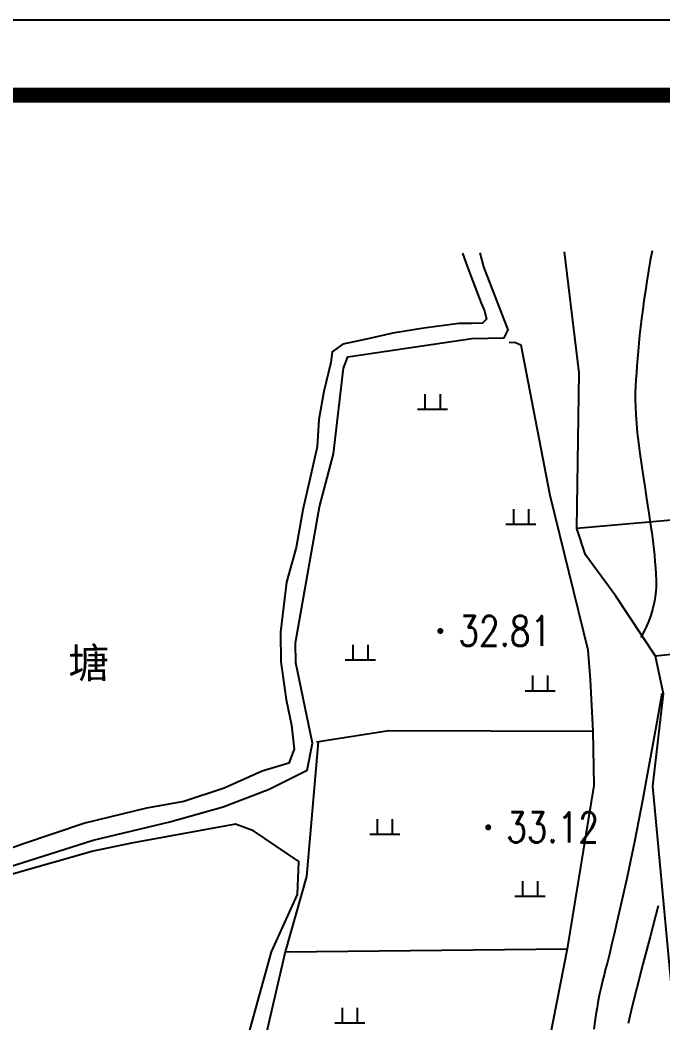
# Model space of a CAD drawing. Extents: x 39624947 to 39626627, y 3418539 to 3418836.
# Drawn here: x 39625008 to 39625050.8, y 3418769.5 to 3418836.2 of the extents above; entities that cross this region are included whole.
import ezdxf
from ezdxf.enums import TextEntityAlignment as Align

# ---------------------------------------------------------------- set-up
doc = ezdxf.new("R2010")
doc.units = 0
doc.layers.get('0').update_dxf_attribs({"linetype": 'CONTINUOUS'})
for name, color, linetype in [('GCD', 7, 'CONTINUOUS'), ('PUB_TITLE', 4, 'CONTINUOUS'), ('PUB_WALL', 9, 'CONTINUOUS')]:
    doc.layers.add(name, color=color, linetype=linetype)
doc.styles.add('HZ', font='rs.shx', dxfattribs={"width": 0.8, "bigfont": 'hztxt.shx'})
doc.styles.add('等线体', font='simhei.ttf')

# ---------------------------------------------------------------- blocks, each defined once
blk = doc.blocks.new('GC200')
at = {"linetype": 'Continuous', "const_width": 0.2, "flags": 128}
blk.add_lwpolyline([(-0.1, 0, 1), (0.1, 0, 1)], format="xyb", close=True, dxfattribs=at)
blk = doc.blocks.new('GC119')
for p, q in [((-0.5, 1), (-0.5, 0)), ((0.5, 1), (0.5, 0)), ((-1, 0), (1, 0))]:
    blk.add_line(p, q)
blk = doc.blocks.new('111133333777777')
at = {"layer": 'PUB_WALL', "color": 252, "ltscale": 0.01}
for points, elevation in [([(39623233.758, 3418812.953), (39623234, 3418812.257), (39623234.414, 3418811.203), (39623235.014, 3418809.625), (39623235.228, 3418809.1), (39623235.356, 3418808.559), (39623235.087, 3418808.284), (39623234.362, 3418808.275), (39623233.517, 3418808.265), (39623231.188, 3418807.944), (39623229.132, 3418807.62), (39623227.377, 3418807.233), (39623225.786, 3418806.882), (39623225.095, 3418806.376), (39623225.004, 3418805.678), (39623224.527, 3418803.735), (39623224.206, 3418801.871), (39623224.08, 3418800.059), (39623223.662, 3418798.198), (39623223.124, 3418795.863), (39623222.682, 3418793.372), (39623222.048, 3418791.049), (39623221.646, 3418787.732), (39623221.67, 3418785.745), (39623222.027, 3418783.255), (39623222.38, 3418781.548), (39623222.565, 3418779.949), (39623222.19, 3418779.006), (39623220.428, 3418778.488), (39623217.901, 3418777.353), (39623215.209, 3418776.466), (39623212.722, 3418776.028), (39623208.611, 3418775.027), (39623204.46, 3418773.619), (39623201.245, 3418772.475)], 51.487), ([(39623196.756, 3418770.365), (39623200.126, 3418771.023), (39623209.172, 3418773.901), (39623214.286, 3418775.122), (39623217.83, 3418776.115), (39623220.902, 3418777.283), (39623223.418, 3418778.547), (39623223.778, 3418780.334), (39623222.67, 3418785.689), (39623222.651, 3418787.025), (39623224.236, 3418796.06), (39623225.18, 3418799.596), (39623225.843, 3418805.288), (39623226.136, 3418806.042), (39623234.39, 3418807.278), (39623236.53, 3418807.306), (39623236.796, 3418807.838), (39623235.192, 3418812.045), (39623234.937, 3418812.968)], 51.487), ([(39623248.863, 3418759.212), (39623247.891, 3418762.029), (39623246.446, 3418777.478), (39623247.14, 3418783.632), (39623246.624, 3418786.128), (39623243.965, 3418790.115), (39623241.957, 3418792.865), (39623241.375, 3418794.632), (39623241.532, 3418804.983), (39623240.55, 3418813.036)], 51.487), ([(39623246.386, 3418813.107), (39623246.273, 3418812.458), (39623246.155, 3418811.762), (39623246.046, 3418811.087), (39623245.944, 3418810.433), (39623245.851, 3418809.801), (39623245.766, 3418809.189), (39623245.689, 3418808.598), (39623245.621, 3418808.029), (39623245.56, 3418807.48), (39623245.506, 3418806.949), (39623245.458, 3418806.433), (39623245.414, 3418805.932), (39623245.376, 3418805.445), (39623245.342, 3418804.973), (39623245.314, 3418804.515), (39623245.291, 3418804.072), (39623245.273, 3418803.644), (39623245.266, 3418803.2), (39623245.276, 3418802.713), (39623245.303, 3418802.181), (39623245.346, 3418801.605), (39623245.406, 3418800.985), (39623245.482, 3418800.32), (39623245.575, 3418799.611), (39623245.685, 3418798.858), (39623245.8, 3418798.109), (39623245.905, 3418797.412), (39623246.003, 3418796.768), (39623246.092, 3418796.176), (39623246.173, 3418795.637), (39623246.245, 3418795.15), (39623246.309, 3418794.716), (39623246.365, 3418794.335), (39623246.415, 3418793.974), (39623246.461, 3418793.602), (39623246.503, 3418793.219), (39623246.541, 3418792.826), (39623246.576, 3418792.421), (39623246.607, 3418792.005), (39623246.634, 3418791.579), (39623246.657, 3418791.141), (39623246.66, 3418790.695), (39623246.626, 3418790.242), (39623246.556, 3418789.783), (39623246.448, 3418789.316), (39623246.303, 3418788.844), (39623246.122, 3418788.364), (39623245.904, 3418787.878), (39623245.648, 3418787.385)], 35), ([(39623236.883, 3418807.032), (39623237.293, 3418807.011), (39623237.65, 3418806.848), (39623239.582, 3418796.843), (39623242.118, 3418786.55), (39623242.257, 3418784.569), (39623242.451, 3418781.137), (39623242.511, 3418777.536), (39623240.734, 3418766.662), (39623237.218, 3418748.8), (39623232.654, 3418733.011), (39623229.823, 3418723.984), (39623227.076, 3418717.44), (39623220.486, 3418713.67), (39623215.981, 3418713.114)], 51.487), ([(39623272.767, 3418785.345), (39623274.481, 3418791.372), (39623269.957, 3418792.893), (39623252.498, 3418795.595), (39623241.375, 3418794.632)], 51.487), ([(39623248.863, 3418759.212), (39623258.973, 3418756.214), (39623264.274, 3418757.397), (39623267.3, 3418775.09), (39623265.088, 3418775.937), (39623267.446, 3418778.819), (39623269.859, 3418780.273), (39623272.767, 3418785.345), (39623261.702, 3418787.725), (39623246.624, 3418786.128)], 51.487), ([(39623224.048, 3418780.441), (39623228.856, 3418781.184), (39623242.451, 3418781.137)], 51.487), ([(39623224.147, 3418780.429), (39623223.367, 3418771.471), (39623221.954, 3418766.47), (39623216.72, 3418743.864), (39623216.555, 3418741.113), (39623216.362, 3418739.339), (39623215.135, 3418722.789), (39623215.981, 3418713.114), (39623217.527, 3418700.474)], 51.487), ([(39623162.197, 3418723.232), (39623203.11, 3418735.807), (39623205.896, 3418737.409), (39623212.057, 3418738.945), (39623215.483, 3418739.638), (39623215.743, 3418740.244), (39623215.606, 3418743.539), (39623217.312, 3418750.913), (39623218.235, 3418756.294), (39623221.055, 3418766.465), (39623222.767, 3418770.283), (39623222.872, 3418772.468), (39623219.845, 3418774.506), (39623218.658, 3418774.963), (39623211.72, 3418773.7), (39623209.171, 3418773.149), (39623195.966, 3418769.406), (39623186.743, 3418766.512), (39623163.212, 3418760.33), (39623161.751, 3418759.878)], 51.487), ([(39623221.954, 3418766.47), (39623240.734, 3418766.662)], 51.487)]:
    blk.add_lwpolyline(points, dxfattribs=dict(at, elevation=elevation))
for points in [[(39623247.046, 3418783.653), (39623246.708, 3418781.738), (39623246.383, 3418779.932), (39623246.07, 3418778.232), (39623245.77, 3418776.641), (39623245.483, 3418775.156), (39623245.209, 3418773.78), (39623244.947, 3418772.511), (39623244.698, 3418771.349), (39623244.464, 3418770.286), (39623244.247, 3418769.312), (39623244.047, 3418768.427), (39623243.863, 3418767.631), (39623243.696, 3418766.924), (39623243.546, 3418766.306), (39623243.412, 3418765.777), (39623243.296, 3418765.337), (39623243.19, 3418764.936), (39623243.088, 3418764.524), (39623242.991, 3418764.101), (39623242.898, 3418763.667), (39623242.81, 3418763.221), (39623242.726, 3418762.765), (39623242.646, 3418762.297), (39623242.571, 3418761.819), (39623242.503, 3418761.313)], [(39623246.805, 3418769.53), (39623246.255, 3418767.459), (39623245.778, 3418765.639), (39623245.376, 3418764.07), (39623245.047, 3418762.752), (39623244.791, 3418761.686)]]:
    blk.add_lwpolyline(points, dxfattribs=at)
for p in [(39623231.768, 3418802.563), (39623237.655, 3418794.915), (39623226.961, 3418785.895), (39623238.931, 3418783.836), (39623228.592, 3418774.283), (39623238.261, 3418770.173), (39623226.258, 3418761.733)]:
    blk.add_blockref('GC119', p, dxfattribs=at)
ref = blk.add_blockref('GC200', (39623232.29, 3418787.811, 32.81), dxfattribs=at)
ref.add_attrib('height', '32.81', dxfattribs={"layer": 'GCD', "linetype": 'Continuous', "height": 2, "style": 'HZ', "width": 0.8}).set_placement((39623233.49, 3418787.811, 32.81), align=Align.MIDDLE_LEFT)
ref = blk.add_blockref('GC200', (39623235.477, 3418774.745, 33.12), dxfattribs=at)
ref.add_attrib('height', '33.12', dxfattribs={"layer": 'GCD', "linetype": 'Continuous', "height": 2, "style": 'HZ', "width": 0.8}).set_placement((39623236.677, 3418774.745, 33.12), align=Align.MIDDLE_LEFT)
at = {"layer": 'PUB_WALL', "color": 252, "ltscale": 0.01, "style": '等线体'}
blk.add_text('塘', height=2, rotation=0.69701, dxfattribs=at).set_placement((39623208.879, 3418785.723, 51.487), align=Align.MIDDLE)

msp = doc.modelspace()

# ---------------------------------------------------------------- linework, layer by layer
at = {"layer": 'PUB_TITLE'}
msp.add_lwpolyline([(39624946.862, 3418539.229), (39625366.862, 3418539.229), (39625366.862, 3418836.229), (39624946.862, 3418836.229)], close=True, dxfattribs=at)
at = {"layer": 'PUB_TITLE', "const_width": 1}
msp.add_lwpolyline([(39624951.862, 3418544.229), (39625361.862, 3418544.229), (39625361.862, 3418831.229), (39624951.862, 3418831.229)], close=True, dxfattribs=at)

# ---------------------------------------------------------------- block references
at = {"linetype": 'Continuous'}
msp.add_blockref('111133333777777', (1803.698, 7.776), dxfattribs=at)

doc.saveas('drawing.dxf')
